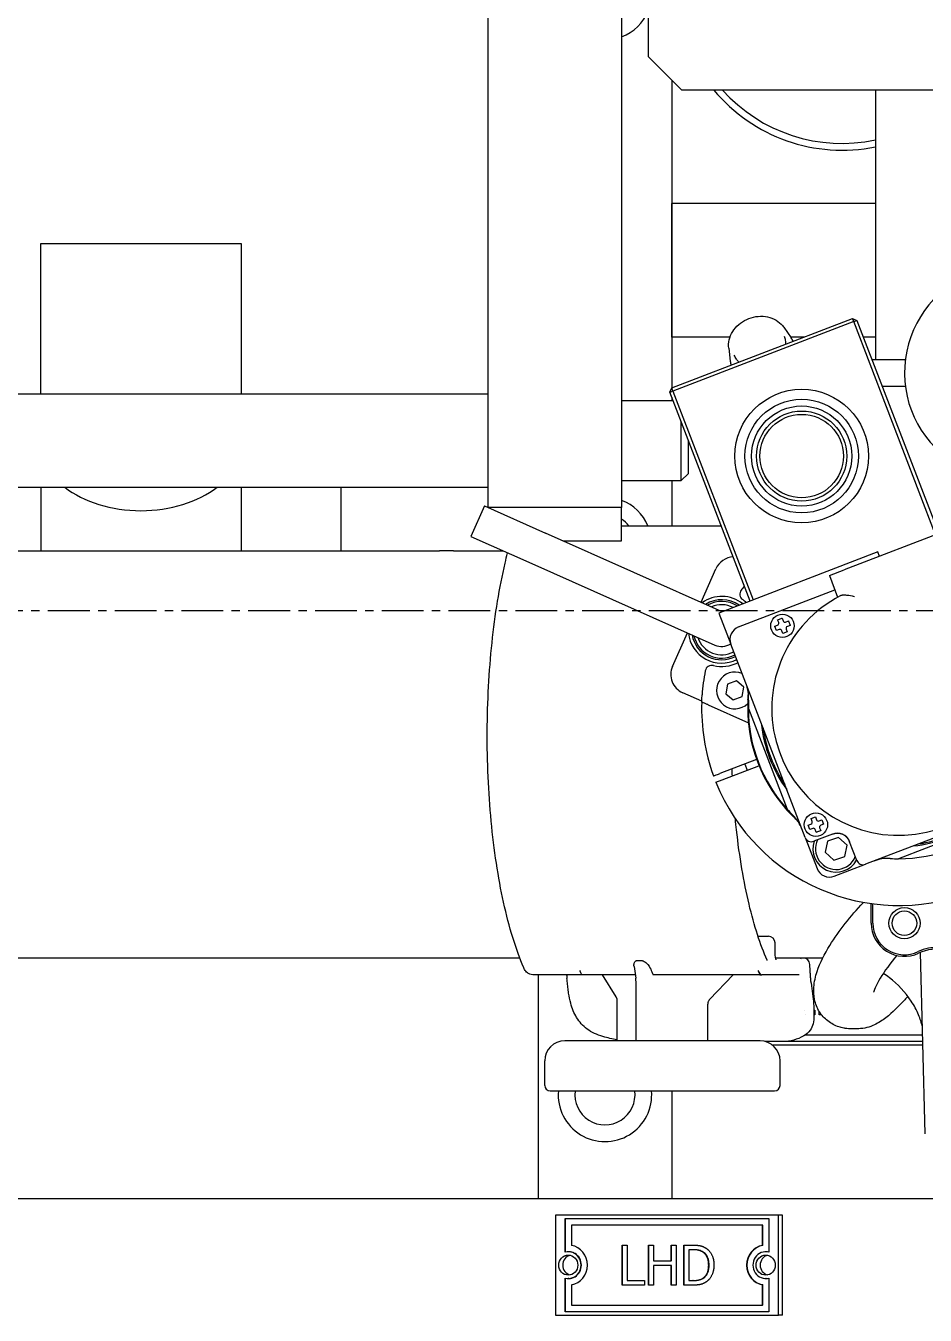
# Model space of a CAD drawing. Header units: millimetres. Extents: x 0 to 7722, y 0 to 5460.
# Drawn here: x 1578.7 to 1713.4, y 3428.5 to 3621.6 of the extents above; entities that cross this region are included whole.
import ezdxf

# ---------------------------------------------------------------- set-up
doc = ezdxf.new("R2010")
doc.units = ezdxf.units.MM
doc.header["$LTSCALE"] = 5
doc.linetypes.add('CENTER', pattern=[2, 1.25, -0.25, 0.25, -0.25])
doc.layers.get('0').update_dxf_attribs({"linetype": 'CONTINUOUS'})
doc.layers.add('1', color=1, linetype='CENTER')

msp = doc.modelspace()

# ---------------------------------------------------------------- linework, layer by layer
for p, q in [((1647.931, 3549.483), (1647.931, 3689.483)), ((1667.931, 3654.483), (1667.931, 3549.483)), ((1671.931, 3616.983), (1671.931, 3630.983)), ((1676.931, 3611.983), (1671.931, 3616.983)), ((1675.431, 3613.483), (1675.431, 3567.346)), ((1728.931, 3611.983), (1676.931, 3611.983)), ((1705.931, 3611.983), (1705.931, 3571.633)), ((1705.931, 3594.983), (1675.431, 3594.983)), ((1675.431, 3574.983), (1675.431, 3594.983)), ((1580.931, 3566.483), (1580.931, 3588.983)), ((1580.931, 3588.983), (1610.931, 3588.983)), ((1610.931, 3588.983), (1610.931, 3566.483)), ((1675.441, 3567.368), (1702.514, 3577.763)), ((1702.693, 3577.296), (1675.62, 3566.901)), ((1702.693, 3577.296), (1702.514, 3577.763)), ((1702.514, 3577.763), (1703.16, 3577.475)), ((1702.693, 3577.296), (1703.16, 3577.475)), ((1714.952, 3545.368), (1702.693, 3577.296)), ((1703.16, 3577.475), (1715.419, 3545.547)), ((1684.164, 3574.983), (1675.431, 3574.983)), ((1692.201, 3576.467), (1693.329, 3574.862)), ((1695.275, 3574.983), (1693.244, 3574.983)), ((1705.931, 3574.983), (1704.117, 3574.983)), ((1683.971, 3573.307), (1684.207, 3571.36)), ((1705.403, 3571.633), (1710.416, 3571.633)), ((1675.153, 3566.722), (1675.441, 3567.368)), ((1675.62, 3566.901), (1675.441, 3567.368)), ((1706.939, 3567.633), (1710.416, 3567.633)), ((1572.931, 3566.483), (1647.931, 3566.483)), ((1667.931, 3565.483), (1675.629, 3565.483)), ((1675.153, 3566.722), (1675.62, 3566.901)), ((1687.161, 3535.448), (1675.153, 3566.722)), ((1675.431, 3565.999), (1675.431, 3565.483)), ((1675.62, 3566.901), (1687.628, 3535.627)), ((1676.858, 3553.483), (1676.858, 3562.283)), ((1677.931, 3554.557), (1677.931, 3559.487)), ((1677.931, 3554.557), (1676.858, 3553.483)), ((1572.931, 3552.483), (1647.931, 3552.483)), ((1580.931, 3552.483), (1580.931, 3542.983)), ((1610.931, 3552.483), (1610.931, 3542.983)), ((1625.931, 3542.983), (1625.931, 3552.483)), ((1667.931, 3553.483), (1676.858, 3553.483)), ((1675.431, 3553.483), (1675.431, 3546.733)), ((1647.388, 3549.697), (1645.355, 3545.129)), ((1647.388, 3549.697), (1656.524, 3545.63)), ((1667.931, 3549.483), (1647.931, 3549.483)), ((1647.931, 3549.483), (1647.931, 3549.455)), ((1667.931, 3544.483), (1667.931, 3549.483)), ((1667.931, 3546.733), (1682.828, 3546.733)), ((1716.866, 3546.103), (1701.275, 3540.117)), ((1645.355, 3545.129), (1654.491, 3541.062)), ((1682.993, 3533.848), (1656.524, 3545.63)), ((1659.101, 3544.483), (1667.931, 3544.483)), ((1573.024, 3542.983), (1639.641, 3542.983)), ((1642.769, 3542.983), (1640.671, 3542.983)), ((1644.553, 3542.983), (1650.176, 3542.983)), ((1706.299, 3542.796), (1682.493, 3533.656)), ((1706.55, 3542.142), (1706.299, 3542.796)), ((1654.491, 3541.062), (1681.898, 3528.862)), ((1679.82, 3535.26), (1682.057, 3540.285)), ((1699.035, 3539.257), (1701.275, 3540.117)), ((1699.035, 3539.257), (1700.279, 3536.016)), ((1685.436, 3531.572), (1699.859, 3537.11)), ((1682.493, 3533.656), (1684.285, 3528.988)), ((1691.453, 3532.222), (1691.293, 3532.638)), ((1691.305, 3532.647), (1691.931, 3532.888)), ((1691.946, 3532.888), (1692.106, 3532.473)), ((1692.494, 3532.3), (1692.909, 3532.46)), ((1692.919, 3532.448), (1693.159, 3531.822)), ((1675.55, 3525.667), (1677.787, 3530.692)), ((1690.864, 3531.674), (1691.28, 3531.834)), ((1691.106, 3531.033), (1690.865, 3531.659)), ((1691.531, 3531.181), (1691.115, 3531.021)), ((1692.078, 3530.592), (1691.919, 3531.008)), ((1692.72, 3530.834), (1692.093, 3530.593)), ((1692.572, 3531.259), (1692.732, 3530.843)), ((1693.16, 3531.806), (1692.745, 3531.647)), ((1695.397, 3500.048), (1684.285, 3528.988)), ((1683.778, 3522.979), (1683.536, 3521.556)), ((1685.132, 3523.48), (1683.778, 3522.979)), ((1686.243, 3522.559), (1685.132, 3523.48)), ((1679.928, 3520.435), (1677.071, 3521.707)), ((1683.536, 3521.556), (1684.647, 3520.635)), ((1684.647, 3520.635), (1686, 3521.136)), ((1686, 3521.136), (1686.243, 3522.559)), ((1680.913, 3519.887), (1686.909, 3517.218)), ((1686.908, 3519.367), (1692.699, 3504.284)), ((1688.136, 3511.721), (1682.627, 3509.606)), ((1686.357, 3511.038), (1686.716, 3510.104)), ((1682.985, 3508.672), (1688.494, 3510.787)), ((1682.052, 3508.314), (1682.985, 3508.672)), ((1733.381, 3507.133), (1704.441, 3496.022)), ((1695.873, 3501.891), (1696.288, 3502.05)), ((1696.114, 3501.249), (1695.874, 3501.875)), ((1696.539, 3501.397), (1696.123, 3501.237)), ((1696.461, 3502.438), (1696.301, 3502.854)), ((1696.313, 3502.863), (1696.94, 3503.104)), ((1696.955, 3503.105), (1697.114, 3502.689)), ((1697.502, 3502.516), (1697.918, 3502.676)), ((1697.58, 3501.475), (1697.74, 3501.059)), ((1698.169, 3502.022), (1697.753, 3501.863)), ((1697.927, 3502.664), (1698.168, 3502.038)), ((1724.477, 3502.643), (1709.395, 3496.853)), ((1695.397, 3500.048), (1697.189, 3495.38)), ((1699.49, 3500.548), (1696.689, 3499.473)), ((1697.087, 3500.808), (1696.927, 3501.224)), ((1697.728, 3501.05), (1697.102, 3500.809)), ((1698.773, 3499.506), (1698.405, 3497.813)), ((1700.423, 3500.033), (1698.773, 3499.506)), ((1701.705, 3498.868), (1700.423, 3500.033)), ((1699.687, 3496.648), (1698.405, 3497.813)), ((1701.337, 3497.175), (1701.705, 3498.868)), ((1703.149, 3496.597), (1702.074, 3499.398)), ((1699.687, 3496.648), (1701.337, 3497.175)), ((1699.773, 3494.23), (1704.441, 3496.022)), ((1705.3, 3487.211), (1705.298, 3490.14)), ((1705.538, 3487.211), (1705.538, 3490.108)), ((1688.358, 3485.233), (1689.752, 3485.233)), ((1689.752, 3485.233), (1689.902, 3485.233)), ((1690.902, 3482.983), (1690.902, 3484.233)), ((1713.393, 3455.644), (1712.681, 3482.83)), ((1652.677, 3481.983), (1570.357, 3481.983)), ((1669.783, 3480.723), (1670.037, 3478.979)), ((1670.329, 3481.62), (1670.806, 3481.62)), ((1698.061, 3481.983), (1691.003, 3481.983)), ((1694.876, 3481.844), (1694.672, 3481.983)), ((1661.92, 3479.483), (1654.613, 3479.483)), ((1655.431, 3479.483), (1655.431, 3445.983)), ((1669.964, 3479.483), (1661.92, 3479.483)), ((1665.005, 3479.483), (1667.075, 3476.168)), ((1670.087, 3469.583), (1670.087, 3478.251)), ((1688.624, 3479.483), (1672.649, 3479.483)), ((1681.112, 3475.793), (1684.631, 3479.483)), ((1688.624, 3479.483), (1688.947, 3479.483)), ((1694.495, 3479.483), (1688.947, 3479.483)), ((1667.235, 3469.583), (1667.235, 3475.602)), ((1680.829, 3469.583), (1680.829, 3475.069)), ((1695.385, 3474.193), (1695.385, 3474.193)), ((1695.472, 3473.483), (1695.472, 3473.483)), ((1696.685, 3474.193), (1696.685, 3474.193)), ((1696.733, 3474.193), (1696.879, 3474.193)), ((1696.733, 3473.483), (1696.733, 3473.483)), ((1696.734, 3474.028), (1696.734, 3473.349)), ((1696.879, 3473.483), (1696.734, 3473.483)), ((1696.879, 3474.193), (1696.879, 3473.483)), ((1697.506, 3473.483), (1697.506, 3474.017)), ((1697.874, 3473.483), (1697.506, 3473.483)), ((1695.486, 3470.483), (1713.004, 3470.483)), ((1688.657, 3469.583), (1659.407, 3469.583)), ((1692.145, 3469.483), (1689.425, 3469.483)), ((1690.457, 3468.983), (1713.044, 3468.983)), ((1713.03, 3469.483), (1692.145, 3469.483)), ((1656.407, 3462.896), (1656.407, 3466.583)), ((1691.657, 3462.896), (1691.657, 3466.583)), ((1657.22, 3462.083), (1690.845, 3462.083)), ((1675.431, 3462.083), (1675.431, 3445.983)), ((1522.631, 3445.983), (1740.549, 3445.983)), ((1691.41, 3443.483), (1658.03, 3443.483)), ((1658.03, 3443.483), (1658.03, 3428.483)), ((1691.41, 3428.483), (1691.41, 3443.483)), ((1692.011, 3443.483), (1691.41, 3443.483)), ((1692.011, 3428.483), (1692.011, 3443.483)), ((1659.46, 3437.92), (1659.46, 3442.983)), ((1659.46, 3442.983), (1689.979, 3442.983)), ((1659.52, 3437.935), (1659.52, 3442.983)), ((1660.414, 3441.983), (1660.414, 3438.941)), ((1689.025, 3441.983), (1660.414, 3441.983)), ((1689.025, 3438.941), (1689.025, 3441.983)), ((1689.086, 3441.983), (1689.025, 3441.983)), ((1689.086, 3438.941), (1689.086, 3441.983)), ((1689.979, 3442.983), (1689.979, 3437.92)), ((1659.997, 3437.983), (1659.937, 3437.983)), ((1668.017, 3438.983), (1668.777, 3438.983)), ((1668.017, 3432.983), (1668.017, 3438.983)), ((1668.077, 3432.983), (1668.077, 3438.983)), ((1668.777, 3438.983), (1668.777, 3433.693)), ((1671.93, 3432.983), (1671.93, 3438.983)), ((1671.93, 3438.983), (1672.691, 3438.983)), ((1671.991, 3432.983), (1671.991, 3438.983)), ((1672.691, 3438.983), (1672.691, 3436.63)), ((1675.325, 3436.63), (1675.325, 3438.983)), ((1675.325, 3438.983), (1676.085, 3438.983)), ((1675.385, 3436.63), (1675.385, 3438.983)), ((1676.085, 3438.983), (1676.085, 3432.983)), ((1677.245, 3438.983), (1678.548, 3438.983)), ((1677.245, 3432.983), (1677.245, 3438.983)), ((1677.305, 3432.983), (1677.305, 3438.983)), ((1678.585, 3438.293), (1678.005, 3438.293)), ((1678.005, 3438.293), (1678.005, 3433.674)), ((1678.645, 3438.293), (1678.585, 3438.293)), ((1689.086, 3438.941), (1689.025, 3438.941)), ((1689.562, 3437.983), (1689.502, 3437.983)), ((1672.691, 3436.63), (1675.325, 3436.63)), ((1675.325, 3435.92), (1672.691, 3435.92)), ((1672.691, 3435.92), (1672.691, 3432.983)), ((1675.385, 3436.63), (1675.325, 3436.63)), ((1675.325, 3432.983), (1675.325, 3435.92)), ((1675.385, 3435.92), (1675.325, 3435.92)), ((1675.385, 3432.983), (1675.385, 3435.92)), ((1659.46, 3428.983), (1659.46, 3434.047)), ((1659.52, 3428.983), (1659.52, 3434.031)), ((1659.997, 3433.983), (1659.937, 3433.983)), ((1680.226, 3434.072), (1680.166, 3434.072)), ((1689.562, 3433.983), (1689.502, 3433.983)), ((1689.979, 3434.047), (1689.979, 3428.983)), ((1660.414, 3433.025), (1660.414, 3429.983)), ((1671.332, 3432.983), (1668.017, 3432.983)), ((1668.777, 3433.693), (1671.332, 3433.693)), ((1671.332, 3433.693), (1671.332, 3432.983)), ((1672.691, 3432.983), (1671.93, 3432.983)), ((1676.085, 3432.983), (1675.325, 3432.983)), ((1678.562, 3432.983), (1677.245, 3432.983)), ((1678.005, 3433.674), (1678.585, 3433.674)), ((1678.645, 3433.674), (1678.585, 3433.674)), ((1689.025, 3429.983), (1689.025, 3433.025)), ((1689.086, 3433.025), (1689.025, 3433.025)), ((1689.086, 3429.983), (1689.086, 3433.025)), ((1660.414, 3429.983), (1689.025, 3429.983)), ((1689.086, 3429.983), (1689.025, 3429.983)), ((1658.03, 3428.483), (1691.41, 3428.483)), ((1689.979, 3428.983), (1659.46, 3428.983)), ((1692.011, 3428.483), (1691.41, 3428.483))]:
    msp.add_line(p, q)
for centre, radius in [((1694.892, 3557.162), 10), ((1694.892, 3557.162), 8.5), ((1694.892, 3557.162), 7.5), ((1694.892, 3557.162), 6.75), ((1694.892, 3557.162), 6.25), ((1692.012, 3531.74), 1.75), ((1697.021, 3501.957), 1.75), ((1710.281, 3487.198), 2.34), ((1710.281, 3487.198), 1.84)]:
    msp.add_circle(centre, radius)
for centre, radius, start, end in [((1665.431, 3626.483), 7, 290.92483, 338.21321), ((1700.931, 3627.983), 25, 219.79182, 281.53696), ((1700.931, 3627.983), 24, 221.81032, 282.0247), ((1726.29, 3569.633), 16, 48.1368, 240.63896), ((1665.431, 3543.983), 7, 23.1324, 69.07517), ((1665.431, 3543.983), 4.5, 37.66989, 56.25101), ((1684.798, 3539.065), 3, 93.34824, 156.00421), ((1682.915, 3531.146), 5, 50.92357, 126.00421), ((1686.629, 3536.48), 1, 143.06077, 235.14893), ((1709.408, 3519.353), 29.5, 141.56648, 143.06077), ((1709.408, 3519.353), 19, 117.34792, 68.03706), ((1682.915, 3531.146), 4.5, 54.65989, 122.25522), ((1682.915, 3531.146), 4.25, 56.93452, 119.97233), ((1682.915, 3531.146), 3.75, 62.68967, 114.19389), ((1682.915, 3531.146), 5.5, 47.96862, 55.14893), ((1692.386, 3532.58), 0.3, 201.00421, 291.00421), ((1682.915, 3531.146), 5, 186.00421, 296.8136), ((1682.915, 3531.146), 4.5, 189.7532, 297.46169), ((1686.153, 3529.705), 2, 111.00421, 201.00421), ((1691.172, 3532.114), 0.3, 291.00421, 21.00421), ((1691.638, 3530.901), 0.3, 21.00421, 111.00421), ((1692.852, 3531.367), 0.3, 111.00421, 201.00421), ((1682.915, 3531.146), 4.25, 192.03609, 297.84331), ((1682.915, 3531.146), 3.75, 197.81452, 298.76046), ((1682.915, 3531.146), 2.5, 246.00421, 302.68381), ((1709.408, 3519.353), 29.5, 201.97537, 20.03305), ((1678.291, 3524.447), 3, 156.00421, 246.00421), ((1709.408, 3519.353), 29.5, 168.94765, 176.02572), ((1681.437, 3524.816), 1, 76.85948, 168.94765), ((1682.915, 3531.146), 5.5, 256.85948, 296.28389), ((1684.889, 3522.058), 2.75, 66.71387, 314.61405), ((1680.952, 3520.93), 6, 356.82666, 21.00421), ((1709.408, 3519.353), 22.6, 176.63236, 225.37606), ((1709.408, 3519.353), 29.5, 178.10711, 200.03305), ((1709.408, 3519.353), 22.5, 176.82666, 179.96474), ((1709.408, 3519.353), 22.5, 179.96474, 222.04368), ((1709.408, 3519.353), 20.701, 186.0514, 215.95701), ((1709.408, 3519.353), 20.5, 188.32382, 213.68459), ((1709.408, 3519.353), 22.5, 222.04368, 225.18175), ((1689.32, 3499.136), 6, 21.00421, 45.18175), ((1696.181, 3502.33), 0.3, 291.00421, 21.00421), ((1696.647, 3501.117), 0.3, 21.00421, 111.00421), ((1697.394, 3502.796), 0.3, 201.00421, 291.00421), ((1697.86, 3501.583), 0.3, 111.00421, 201.00421), ((1709.408, 3519.353), 22.5, 269.96474, 312.04368), ((1709.408, 3519.353), 20.701, 276.0514, 305.95701), ((1709.408, 3519.353), 20.5, 278.32382, 303.68459), ((1696.331, 3500.406), 1, 201.00421, 291.00421), ((1700.055, 3498.34), 3.5, 160.71082, 331.29759), ((1700.055, 3498.34), 3.1, 154.10548, 337.90293), ((1700.206, 3498.681), 2, 21.00421, 111.00421), ((1704.082, 3496.955), 1, 201.00421, 291.00421), ((1707.831, 3490.896), 6, 86.82666, 111.00421), ((1709.408, 3519.353), 22.5, 266.82666, 269.96474), ((1699.056, 3496.097), 2, 201.00421, 291.00421), ((1710.282, 3487.211), 4.743, 180, 295.75498), ((1689.902, 3484.233), 1, 0, 90), ((1695.122, 3480.983), 1, 1.57241, 90), ((1659.407, 3466.583), 3, 90, 180), ((1688.657, 3466.583), 3, 0, 90), ((1657.22, 3462.896), 0.813, 180, 270), ((1690.845, 3462.896), 0.813, 270, 0), ((1665.431, 3461.483), 7, 175.0829, 4.9171), ((1665.431, 3461.483), 4.5, 172.33774, 7.66226)]:
    msp.add_arc(centre, radius, start, end)
for centre, major_axis, ratio, start_param, end_param in [((1689.098, 3572.251), (4.668, 1.792), 0.8660254, 0.077694, 0.2143057), ((1689.098, 3572.251), (-4.668, -1.792), 0.8660254, 6.0688796, 6.2054913), ((1595.931, 3558.983), (-15, 0), 0.6666667, 0.7075844, 2.4340082), ((1710.282, 3487.214), (0, 4.982), 0.9999998, 1.571482, 3.5826987), ((1714.971, 3477.286), (-6, 0), 0.9996573, 4.4675447, 5.1536289), ((1679.735, 3515.233), (0, 42.816), 0.3007058, 2.5244561, 2.5588548), ((1669.005, 3515.233), (0, -42.816), 0.3007058, 5.6742666, 5.7004474), ((1695.71, 3515.233), (0, -42.816), 0.3007058, 5.6742666, 5.7004474), ((1688.947, 3482.983), (0, -3.5), 0.3007058, 5.6742666, 6.2831853), ((1659.937, 3435.983), (0, -2), 0.953717, 6.0305051, 9.6774582), ((1659.997, 3435.983), (0, -2), 0.953717, 0, 3.1415927), ((1659.937, 3435.983), (0, 3), 0.953717, 3.3090407, 6.1157372), ((1689.502, 3435.983), (0, -3), 0.953717, 3.3090407, 6.1157372), ((1689.562, 3435.983), (0, -3), 0.953717, 3.3090407, 6.1157372), ((1689.502, 3435.983), (0, 2), 0.953717, 6.0305051, 9.6774582), ((1689.562, 3435.983), (0, 2), 0.953717, 6.0629389, 6.2831853), ((1660.539, 3435.983), (0, 1.5), 0.953717, 0.2117787, 2.929814), ((1690.104, 3435.983), (0, 1.5), 0.953717, 0.2117787, 2.929814), ((1689.562, 3435.983), (0, -2), 0.953717, 0, 0.2202464)]:
    msp.add_ellipse(centre, major_axis=major_axis, ratio=ratio, start_param=start_param, end_param=end_param)
for centre in [(1659.937, 3435.983), (1689.502, 3435.983)]:
    msp.add_ellipse(centre, major_axis=(0, 1.5), ratio=0.953717)
for points, knots in [([(1683.971, 3573.307), (1683.921, 3573.724), (1683.946, 3574.154), (1684.145, 3575), (1684.319, 3575.415), (1684.798, 3576.187), (1685.104, 3576.545), (1685.817, 3577.165), (1686.224, 3577.428), (1687.098, 3577.833), (1687.565, 3577.974), (1688.511, 3578.121), (1688.99, 3578.126), (1689.912, 3578), (1690.354, 3577.869), (1691.157, 3577.482), (1691.517, 3577.227), (1691.959, 3576.781), (1692.087, 3576.628), (1692.201, 3576.467)], [0.6458355, 0.6458355, 0.6458355, 0.6458355, 0.9638622, 0.9638622, 1.2832158, 1.2832158, 1.6038239, 1.6038239, 1.925119, 1.925119, 2.2466472, 2.2466472, 2.5680982, 2.5680982, 2.8891052, 2.8891052, 3.2091166, 3.2091166, 3.3588167, 3.3588167, 3.3588167, 3.3588167]), ([(1692.272, 3575.144), (1692.312, 3575.041), (1692.345, 3574.936), (1692.401, 3574.722), (1692.423, 3574.613), (1692.455, 3574.392), (1692.465, 3574.281), (1692.472, 3574.081), (1692.472, 3573.993), (1692.468, 3573.905)], [3.57312244, 3.57312244, 3.57312244, 3.57312244, 3.66964646, 3.66964646, 3.76617048, 3.76617048, 3.86269451, 3.86269451, 3.93807837, 3.93807837, 3.93807837, 3.93807837]), ([(1685.487, 3571.225), (1685.425, 3571.288), (1685.366, 3571.353), (1685.237, 3571.506), (1685.17, 3571.595), (1685.047, 3571.78), (1684.99, 3571.876), (1684.888, 3572.073), (1684.843, 3572.174), (1684.804, 3572.277)], [6.34975916, 6.34975916, 6.34975916, 6.34975916, 6.42514302, 6.42514302, 6.52166705, 6.52166705, 6.61819107, 6.61819107, 6.71471509, 6.71471509, 6.71471509, 6.71471509]), ([(1639.641, 3542.983), (1639.642, 3542.983), (1639.643, 3542.983), (1639.695, 3542.983), (1639.797, 3542.983), (1640.195, 3542.983), (1640.415, 3542.983), (1640.671, 3542.983)], [-0.22662067, -0.22662067, -0.22662067, -0.22662067, -0.22415579, -0.22415579, -0.09878069, -0.09878069, 0, 0, 0, 0]), ([(1642.769, 3542.983), (1643.098, 3542.983), (1643.42, 3542.983), (1644.108, 3542.983), (1644.378, 3542.983), (1644.546, 3542.983), (1644.55, 3542.983), (1644.553, 3542.983)], [-0.11788788, -0.11788788, -0.11788788, -0.11788788, -0.0659372, -0.0659372, 0, 0, 0.00129633, 0.00129633, 0.00129633, 0.00129633]), ([(1653.265, 3480.536), (1652.095, 3483.249), (1651.077, 3486.569), (1649.436, 3494.032), (1648.808, 3498.157), (1647.982, 3506.825), (1647.782, 3511.363), (1647.824, 3520.412), (1648.066, 3524.921), (1648.969, 3533.471), (1649.63, 3537.51), (1650.595, 3541.643), (1650.724, 3542.167), (1650.856, 3542.68)], [5.3213077, 5.3213077, 5.3213077, 5.3213077, 5.6517628, 5.6517628, 5.9762558, 5.9762558, 6.2987911, 6.2987911, 6.6208832, 6.6208832, 6.9435205, 6.9435205, 6.9913078, 6.9913078, 6.9913078, 6.9913078]), ([(1700.922, 3536.302), (1700.826, 3536.287), (1700.745, 3536.263), (1700.68, 3536.229)], [-0.703750159, -0.703750159, -0.703750159, -0.703750159, -0.663315514, -0.663315514, -0.663315513, -0.663315513]), ([(1702.817, 3536.102), (1702.814, 3536.103), (1702.811, 3536.103), (1702.406, 3536.186), (1702.016, 3536.256), (1701.425, 3536.32), (1701.213, 3536.329), (1700.996, 3536.312), (1700.958, 3536.307), (1700.922, 3536.302)], [-0.876696, -0.876696, -0.876696, -0.876696, -0.87608598, -0.87608598, -0.78415319, -0.78415319, -0.71878163, -0.71878163, -0.70375016, -0.70375016, -0.70375016, -0.70375016]), ([(1679.924, 3520.327), (1679.924, 3520.327), (1679.925, 3520.355), (1679.929, 3520.466), (1679.932, 3520.549), (1679.941, 3520.739), (1679.947, 3520.861), (1679.961, 3521.123), (1679.97, 3521.265), (1679.979, 3521.397)], [-0.62233662, -0.62233662, -0.62233662, -0.62233662, -0.58405016, -0.58405016, -0.5457637, -0.5457637, -0.50602585, -0.50602585, -0.466288, -0.466288, -0.466288, -0.466288]), ([(1680.913, 3519.887), (1680.788, 3519.943), (1680.64, 3520.009), (1680.412, 3520.11), (1680.29, 3520.165), (1680.12, 3520.24), (1680.041, 3520.275), (1679.952, 3520.315), (1679.935, 3520.322), (1679.924, 3520.327)], [-0.15429555, -0.15429555, -0.15429555, -0.15429555, -0.11310038, -0.11310038, -0.07365772, -0.07365772, -0.03610318, -0.03610318, 0, 0, 0, 0]), ([(1681.693, 3509.247), (1681.704, 3509.251), (1681.72, 3509.257), (1681.808, 3509.291), (1681.885, 3509.321), (1682.048, 3509.383), (1682.163, 3509.428), (1682.376, 3509.509), (1682.512, 3509.561), (1682.627, 3509.606)], [-0.59243067, -0.59243067, -0.59243067, -0.59243067, -0.55540834, -0.55540834, -0.51838329, -0.51838329, -0.48135483, -0.48135483, -0.44432334, -0.44432334, -0.44432334, -0.44432334]), ([(1689.727, 3481.652), (1688.708, 3483.939), (1687.781, 3486.791), (1686.215, 3493.392), (1685.58, 3497.156), (1685.074, 3501.716), (1685.016, 3502.277), (1684.962, 3502.842)], [5.30592393, 5.30592393, 5.30592393, 5.30592393, 5.6149188, 5.6149188, 5.92995267, 5.92995267, 5.97370669, 5.97370669, 5.97370669, 5.97370669]), ([(1699.49, 3500.548), (1699.978, 3500.736), (1700.541, 3500.721), (1701.498, 3500.295), (1701.886, 3499.887), (1702.074, 3499.398)], [0, 0, 0, 0, 0.5, 0.5, 1, 1, 1, 1]), ([(1702.157, 3471.383), (1701.995, 3471.39), (1701.827, 3471.402), (1701.601, 3471.425), (1701.517, 3471.434), (1701.346, 3471.458), (1701.266, 3471.47), (1700.947, 3471.529), (1700.704, 3471.59), (1699.859, 3471.867), (1699.313, 3472.154), (1698.315, 3472.934), (1697.889, 3473.408), (1697.205, 3474.494), (1696.957, 3475.137), (1696.688, 3476.401), (1696.664, 3477.035), (1696.771, 3478.449), (1696.957, 3479.215), (1697.654, 3481.28), (1698.323, 3482.579), (1700.475, 3486.081), (1702.214, 3488.27), (1704.13, 3490.279), (1704.151, 3490.3), (1704.171, 3490.321)], [0, 0, 0, 0, 0.0900576, 0.0900576, 0.1244685, 0.1244685, 0.1539505, 0.1539505, 0.2425207, 0.2425207, 0.473013, 0.473013, 0.6925142, 0.6925142, 0.9338731, 0.9338731, 1.1832394, 1.1832394, 1.5226148, 1.5226148, 2.1237396, 2.1237396, 3.1429685, 3.1429685, 3.153778, 3.153778, 3.153778, 3.153778]), ([(1691.092, 3481.709), (1691.092, 3481.709), (1691.087, 3481.718), (1691.071, 3481.753), (1691.058, 3481.786), (1691.028, 3481.88), (1691.01, 3481.947), (1690.973, 3482.118), (1690.955, 3482.225), (1690.924, 3482.472), (1690.912, 3482.614), (1690.904, 3482.834), (1690.902, 3482.908), (1690.902, 3482.983)], [5.1902, 5.1902, 5.1902, 5.1902, 5.3076325, 5.3076325, 5.4636515, 5.4636515, 5.6581351, 5.6581351, 5.8908806, 5.8908806, 6.1512638, 6.1512638, 6.2831853, 6.2831853, 6.2831853, 6.2831853]), ([(1709.125, 3482.369), (1708.166, 3481.221), (1707.304, 3480.03), (1706.395, 3478.509), (1706.167, 3478.083), (1705.849, 3477.401), (1705.748, 3477.129), (1705.682, 3476.909), (1705.673, 3476.868), (1705.673, 3476.868)], [2.0259414, 2.0259414, 2.0259414, 2.0259414, 2.6363785, 2.6363785, 2.8913312, 2.8913312, 3.1186586, 3.1186586, 3.2294725, 3.2294725, 3.2294725, 3.2294725]), ([(1718.531, 3482.403), (1718.223, 3482.624), (1717.748, 3482.924), (1716.586, 3483.354), (1716.055, 3483.473), (1714.887, 3483.574), (1714.339, 3483.525), (1713.352, 3483.345), (1712.832, 3483.174), (1712.343, 3482.938)], [0, 0, 0, 0, 0.11400691, 0.11400691, 0.20366793, 0.20366793, 0.30740581, 0.30740581, 0.4302467, 0.4302467, 0.4302467, 0.4302467]), ([(1654.613, 3479.483), (1654.462, 3479.483), (1654.312, 3479.513), (1654.038, 3479.615), (1653.918, 3479.688), (1653.721, 3479.844), (1653.642, 3479.926), (1653.508, 3480.092), (1653.453, 3480.175), (1653.355, 3480.343), (1653.313, 3480.428), (1653.271, 3480.522), (1653.268, 3480.529), (1653.265, 3480.536)], [4.71238898, 4.71238898, 4.71238898, 4.71238898, 4.82386002, 4.82386002, 4.94564377, 4.94564377, 5.06742752, 5.06742752, 5.18921127, 5.18921127, 5.31099502, 5.31099502, 5.32130773, 5.32130773, 5.32130773, 5.32130773]), ([(1669.784, 3480.723), (1669.76, 3480.894), (1669.765, 3481.066), (1669.847, 3481.33), (1669.919, 3481.46), (1670.077, 3481.563), (1670.12, 3481.584), (1670.218, 3481.613), (1670.274, 3481.62), (1670.329, 3481.62)], [-0.1776345, -0.1776345, -0.1776345, -0.1776345, -0.09681808, -0.09681808, -0.03463856, -0.03463856, -0.01731928, -0.01731928, 0, 0, 0, 0]), ([(1670.806, 3481.62), (1670.861, 3481.62), (1670.922, 3481.613), (1671.042, 3481.584), (1671.101, 3481.563), (1671.338, 3481.46), (1671.511, 3481.33), (1671.936, 3480.943), (1672.164, 3480.598), (1672.284, 3480.315)], [-0.47327769, -0.47327769, -0.47327769, -0.47327769, -0.45595841, -0.45595841, -0.43863913, -0.43863913, -0.37645961, -0.37645961, -0.2294085, -0.2294085, -0.2294085, -0.2294085]), ([(1689.739, 3481.629), (1689.739, 3481.629), (1689.735, 3481.636), (1689.728, 3481.65), (1689.728, 3481.651), (1689.727, 3481.652)], [5.19019999, 5.19019999, 5.19019999, 5.19019999, 5.29634093, 5.29634093, 5.30592393, 5.30592393, 5.30592393, 5.30592393]), ([(1696.311, 3478.242), (1696.291, 3478.42), (1696.273, 3478.599), (1696.239, 3478.96), (1696.223, 3479.143), (1696.195, 3479.511), (1696.182, 3479.696), (1696.16, 3480.068), (1696.15, 3480.256), (1696.133, 3480.632), (1696.127, 3480.821), (1696.121, 3481.011)], [5.92536861, 5.92536861, 5.92536861, 5.92536861, 5.978725, 5.978725, 6.03208138, 6.03208138, 6.08543776, 6.08543776, 6.13879415, 6.13879415, 6.19215053, 6.19215053, 6.19215053, 6.19215053]), ([(1659.662, 3479.483), (1659.666, 3479.47), (1659.669, 3479.456), (1659.692, 3479.349), (1659.71, 3479.241), (1659.733, 3479.059), (1659.74, 3478.991), (1659.745, 3478.921)], [2.48067718, 2.48067718, 2.48067718, 2.48067718, 2.5165424, 2.5165424, 2.74928797, 2.74928797, 2.87933749, 2.87933749, 2.87933749, 2.87933749]), ([(1659.995, 3476.728), (1659.974, 3476.868), (1659.954, 3477.01), (1659.915, 3477.297), (1659.897, 3477.441), (1659.862, 3477.732), (1659.845, 3477.879), (1659.813, 3478.173), (1659.799, 3478.322), (1659.771, 3478.62), (1659.758, 3478.77), (1659.745, 3478.921)], [5.82293018, 5.82293018, 5.82293018, 5.82293018, 5.86253017, 5.86253017, 5.90213017, 5.90213017, 5.94173016, 5.94173016, 5.98133015, 5.98133015, 6.02093015, 6.02093015, 6.02093015, 6.02093015]), ([(1670.087, 3478.251), (1670.087, 3478.302), (1670.087, 3478.353), (1670.084, 3478.454), (1670.082, 3478.505), (1670.076, 3478.605), (1670.073, 3478.654), (1670.065, 3478.751), (1670.06, 3478.798), (1670.05, 3478.89), (1670.044, 3478.935), (1670.037, 3478.979)], [3.14159265, 3.14159265, 3.14159265, 3.14159265, 3.23186935, 3.23186935, 3.32214605, 3.32214605, 3.41242275, 3.41242275, 3.50269945, 3.50269945, 3.59297614, 3.59297614, 3.59297614, 3.59297614]), ([(1696.311, 3478.242), (1696.437, 3477.124), (1696.595, 3476.065), (1696.713, 3474.744), (1696.734, 3474.378), (1696.734, 3474.028)], [0, 0, 0, 0, 0.35903098, 0.35903098, 0.50507538, 0.50507538, 0.50507538, 0.50507538]), ([(1711.296, 3475.532), (1710.4, 3476.862), (1709.285, 3478.055), (1707.739, 3479.251), (1707.431, 3479.471), (1707.115, 3479.678)], [0, 0, 0, 0, 0.48602719, 0.48602719, 0.60258753, 0.60258753, 0.60258753, 0.60258753]), ([(1665.132, 3470.219), (1664.251, 3470.475), (1663.434, 3470.848), (1662.124, 3471.814), (1661.596, 3472.399), (1660.798, 3473.705), (1660.51, 3474.435), (1660.173, 3475.694), (1660.073, 3476.204), (1659.995, 3476.728)], [0, 0, 0, 0, 0.3022334, 0.3022334, 0.5810456, 0.5810456, 0.8556043, 0.8556043, 1.0293117, 1.0293117, 1.0293117, 1.0293117]), ([(1667.075, 3476.168), (1667.095, 3476.136), (1667.114, 3476.102), (1667.147, 3476.031), (1667.162, 3475.995), (1667.188, 3475.92), (1667.199, 3475.881), (1667.217, 3475.803), (1667.223, 3475.763), (1667.232, 3475.683), (1667.235, 3475.643), (1667.235, 3475.602)], [2.56195291, 2.56195291, 2.56195291, 2.56195291, 2.67788086, 2.67788086, 2.79380881, 2.79380881, 2.90973676, 2.90973676, 3.02566471, 3.02566471, 3.14159265, 3.14159265, 3.14159265, 3.14159265]), ([(1681.112, 3475.793), (1681.077, 3475.757), (1681.045, 3475.717), (1680.986, 3475.633), (1680.96, 3475.587), (1680.914, 3475.492), (1680.894, 3475.442), (1680.862, 3475.339), (1680.85, 3475.286), (1680.834, 3475.178), (1680.829, 3475.124), (1680.829, 3475.069)], [5.49778714, 5.49778714, 5.49778714, 5.49778714, 5.65486678, 5.65486678, 5.81194641, 5.81194641, 5.96902604, 5.96902604, 6.12610567, 6.12610567, 6.28318531, 6.28318531, 6.28318531, 6.28318531]), ([(1710.784, 3476.247), (1710.634, 3476.075), (1710.484, 3475.905), (1709.429, 3474.733), (1708.509, 3473.816), (1706.98, 3472.642), (1706.415, 3472.269), (1705.452, 3471.814), (1705.066, 3471.664), (1704.239, 3471.452), (1703.814, 3471.398), (1703.431, 3471.384)], [4.554374, 4.554374, 4.554374, 4.554374, 4.6416941, 4.6416941, 5.1659155, 5.1659155, 5.4382418, 5.4382418, 5.582059, 5.582059, 5.7299488, 5.7299488, 5.7299488, 5.7299488]), ([(1712.973, 3471.677), (1712.825, 3472.278), (1712.635, 3472.873), (1712.108, 3474.168), (1711.743, 3474.87), (1711.296, 3475.532)], [0.33847319, 0.33847319, 0.33847319, 0.33847319, 0.53712888, 0.53712888, 0.77932268, 0.77932268, 0.77932268, 0.77932268]), ([(1696.734, 3473.349), (1696.734, 3472.916), (1696.696, 3472.502), (1696.506, 3471.777), (1696.367, 3471.455), (1695.924, 3470.812), (1695.586, 3470.518), (1695.205, 3470.306)], [0, 0, 0, 0, 0.18649549, 0.18649549, 0.34643773, 0.34643773, 0.5481577, 0.5481577, 0.5481577, 0.5481577]), ([(1703.028, 3471.381), (1703.033, 3471.381), (1703.008, 3471.381), (1702.976, 3471.38), (1702.954, 3471.38), (1702.848, 3471.379), (1702.731, 3471.376), (1702.459, 3471.375), (1702.311, 3471.377), (1702.157, 3471.383)], [0.09181894, 0.09181894, 0.09181894, 0.09181894, 0.1122305, 0.1122305, 0.14382914, 0.14382914, 0.23915119, 0.23915119, 0.32427637, 0.32427637, 0.32427637, 0.32427637]), ([(1703.431, 3471.384), (1703.322, 3471.38), (1703.216, 3471.379), (1703.1, 3471.38), (1703.069, 3471.38), (1703.033, 3471.381), (1703.025, 3471.381), (1703.025, 3471.381)], [0, 0, 0, 0, 0.042270763, 0.042270763, 0.06383012, 0.06383012, 0.08411864, 0.08411864, 0.08411864, 0.08411864]), ([(1680.157, 3437.933), (1679.953, 3438.059), (1679.736, 3438.151), (1679.364, 3438.242), (1679.102, 3438.293), (1678.645, 3438.293)], [-0.37834997, -0.37834997, -0.37834997, -0.37834997, -0.14376953, -0.14376953, 0, 0, 0, 0]), ([(1681.024, 3435.988), (1681.024, 3436.268), (1680.997, 3436.553), (1680.865, 3437.054), (1680.773, 3437.272), (1680.509, 3437.656), (1680.347, 3437.811), (1680.157, 3437.933)], [-0.22591124, -0.22591124, -0.22591124, -0.22591124, -0.14196169, -0.14196169, -0.0701832, -0.0701832, 0, 0, 0, 0]), ([(1680.226, 3434.072), (1680.365, 3434.17), (1680.488, 3434.287), (1680.725, 3434.594), (1680.802, 3434.761), (1680.982, 3435.222), (1681.024, 3435.617), (1681.024, 3435.988)], [-0.179043, -0.179043, -0.179043, -0.179043, -0.14901673, -0.14901673, -0.11133462, -0.11133462, 0, 0, 0, 0]), ([(1678.645, 3433.674), (1679.133, 3433.674), (1679.422, 3433.732), (1679.801, 3433.822), (1680.024, 3433.923), (1680.226, 3434.072)], [-0.12245014, -0.12245014, -0.12245014, -0.12245014, -0.07774686, -0.07774686, 0, 0, 0, 0])]:
    msp.add_open_spline(points, degree=3, knots=knots)
for points, degree in [([(1691.291, 3532.642), (1691.296, 3532.644), (1691.3, 3532.645), (1691.305, 3532.647)], 3), ([(1691.293, 3532.638), (1691.292, 3532.639), (1691.292, 3532.64), (1691.291, 3532.642)], 3), ([(1691.931, 3532.888), (1691.936, 3532.889), (1691.94, 3532.891), (1691.945, 3532.893)], 3), ([(1691.945, 3532.893), (1691.945, 3532.891), (1691.946, 3532.89), (1691.946, 3532.888)], 3), ([(1692.909, 3532.46), (1692.911, 3532.46), (1692.912, 3532.461), (1692.914, 3532.461)], 3), ([(1692.914, 3532.461), (1692.915, 3532.457), (1692.917, 3532.452), (1692.919, 3532.448)], 3), ([(1690.86, 3531.673), (1690.861, 3531.673), (1690.863, 3531.674), (1690.864, 3531.674)], 3), ([(1690.865, 3531.659), (1690.863, 3531.664), (1690.862, 3531.668), (1690.86, 3531.673)], 3), ([(1691.111, 3531.019), (1691.109, 3531.024), (1691.107, 3531.028), (1691.106, 3531.033)], 3), ([(1691.115, 3531.021), (1691.114, 3531.02), (1691.112, 3531.02), (1691.111, 3531.019)], 3), ([(1692.08, 3530.588), (1692.079, 3530.589), (1692.079, 3530.591), (1692.078, 3530.592)], 3), ([(1692.093, 3530.593), (1692.089, 3530.592), (1692.084, 3530.59), (1692.08, 3530.588)], 3), ([(1692.733, 3530.839), (1692.729, 3530.837), (1692.724, 3530.835), (1692.72, 3530.834)], 3), ([(1692.732, 3530.843), (1692.732, 3530.842), (1692.733, 3530.84), (1692.733, 3530.839)], 3), ([(1693.159, 3531.822), (1693.161, 3531.817), (1693.163, 3531.812), (1693.165, 3531.808)], 3), ([(1693.165, 3531.808), (1693.163, 3531.807), (1693.162, 3531.807), (1693.16, 3531.806)], 3), ([(1686.847, 3520.68), (1686.865, 3520.972), (1686.889, 3521.278), (1686.918, 3521.572)], 3), ([(1684.513, 3509.259), (1684.497, 3509.61), (1684.483, 3509.961), (1684.47, 3510.313)], 3), ([(1694.182, 3502.652), (1693.964, 3502.851), (1693.741, 3503.062), (1693.533, 3503.268)], 3), ([(1695.868, 3501.889), (1695.87, 3501.89), (1695.871, 3501.89), (1695.873, 3501.891)], 3), ([(1695.874, 3501.875), (1695.872, 3501.88), (1695.87, 3501.884), (1695.868, 3501.889)], 3), ([(1696.3, 3502.858), (1696.304, 3502.86), (1696.309, 3502.862), (1696.313, 3502.863)], 3), ([(1696.301, 3502.854), (1696.301, 3502.855), (1696.3, 3502.857), (1696.3, 3502.858)], 3), ([(1696.94, 3503.104), (1696.944, 3503.105), (1696.949, 3503.107), (1696.953, 3503.109)], 3), ([(1696.953, 3503.109), (1696.954, 3503.108), (1696.954, 3503.106), (1696.955, 3503.105)], 3), ([(1697.918, 3502.676), (1697.919, 3502.676), (1697.921, 3502.677), (1697.922, 3502.678)], 3), ([(1697.922, 3502.678), (1697.924, 3502.673), (1697.926, 3502.668), (1697.927, 3502.664)], 3), ([(1698.168, 3502.038), (1698.17, 3502.033), (1698.171, 3502.029), (1698.173, 3502.024)], 3), ([(1698.173, 3502.024), (1698.172, 3502.024), (1698.17, 3502.023), (1698.169, 3502.022)], 3), ([(1696.119, 3501.236), (1696.117, 3501.24), (1696.116, 3501.245), (1696.114, 3501.249)], 3), ([(1696.123, 3501.237), (1696.122, 3501.237), (1696.121, 3501.236), (1696.119, 3501.236)], 3), ([(1697.088, 3500.804), (1697.088, 3500.806), (1697.087, 3500.807), (1697.087, 3500.808)], 3), ([(1697.102, 3500.809), (1697.097, 3500.808), (1697.093, 3500.806), (1697.088, 3500.804)], 3), ([(1697.742, 3501.055), (1697.737, 3501.053), (1697.733, 3501.052), (1697.728, 3501.05)], 3), ([(1697.74, 3501.059), (1697.741, 3501.058), (1697.741, 3501.057), (1697.742, 3501.055)], 3), ([(1696.734, 3473.35), (1696.734, 3473.349), (1696.734, 3473.349), (1696.734, 3473.349)], 3), ([(1667.235, 3469.74), (1666.526, 3469.859), (1665.823, 3470.018), (1665.132, 3470.219)], 3), ([(1695.205, 3470.306), (1694.23, 3469.762), (1693.184, 3469.483), (1692.145, 3469.483)], 3), ([(1678.548, 3438.983), (1679.355, 3438.983), (1680.273, 3438.73), (1680.597, 3438.507)], 2), ([(1680.097, 3437.933), (1679.79, 3438.122), (1679.1, 3438.293), (1678.585, 3438.293)], 2), ([(1680.964, 3435.988), (1680.964, 3436.678), (1680.528, 3437.656), (1680.097, 3437.933)], 2), ([(1680.597, 3438.507), (1681.149, 3438.122), (1681.757, 3436.853), (1681.757, 3435.978)], 2), ([(1680.166, 3434.072), (1680.565, 3434.354), (1680.964, 3435.288), (1680.964, 3435.988)], 2), ([(1681.757, 3435.978), (1681.757, 3435.157), (1681.121, 3433.834), (1680.588, 3433.464)], 2), ([(1678.585, 3433.674), (1679.09, 3433.674), (1679.855, 3433.844), (1680.166, 3434.072)], 2), ([(1680.588, 3433.464), (1680.152, 3433.178), (1679.257, 3432.983), (1678.562, 3432.983)], 2)]:
    msp.add_open_spline(points, degree=degree)
at = {"layer": '1'}
msp.add_line((2438.264, 3533.983), (760.753, 3533.983), dxfattribs=at)

doc.saveas('drawing.dxf')
